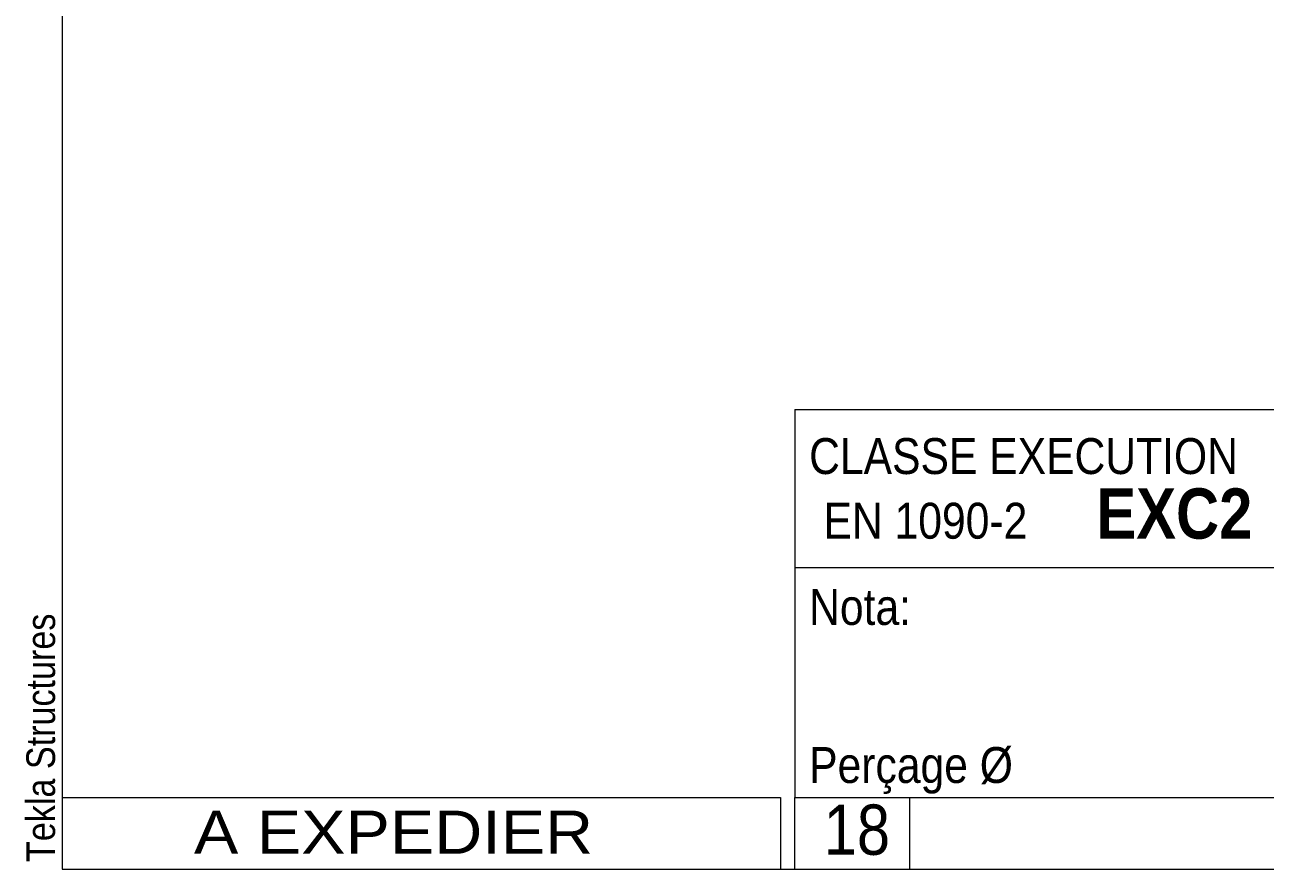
# Model space of a CAD drawing. Header units: millimetres. Extents: x 2 to 287, y 5 to 195.
# Drawn here: x 2.4 to 88.8, y 5 to 63.8 of the extents above; entities that cross this region are included whole.
import ezdxf

# ---------------------------------------------------------------- set-up
doc = ezdxf.new("R2010")
doc.units = ezdxf.units.MM
doc.layers.add('Autre type objet', color=1, linetype='Continuous', lineweight=0)
doc.layers.add('Feuille dessin', color=5, linetype='Continuous', lineweight=0)
doc.styles.add('ARIAL', font='ARIAL.TTF')
doc.styles.add('ARIAL_BOLD', font='ARIALBD.TTF')
doc.styles.add('ARIAL_NARROW', font='ARIAL.TTF')

# ---------------------------------------------------------------- blocks, each defined once
blk = doc.blocks.new('*A23')
at = {"layer": 'Feuille dessin', "linetype": 'Continuous', "lineweight": 0}
for p, q in [((5, 195), (5, 5)), ((5, 5), (282, 5))]:
    blk.add_line(p, q, dxfattribs=at)
at = {"layer": 'Feuille dessin', "style": 'ARIAL', "width": 0.85}
blk.add_text('Tekla Structures', height=2, rotation=90, dxfattribs=at).set_placement((4.5, 5.5))
blk = doc.blocks.new('*A25')
at = {"layer": 'Autre type objet', "linetype": 'Continuous', "lineweight": 0}
for p, q in [((56, 37), (92, 37)), ((56, 37), (56, 10)), ((92, 37), (92, 10)), ((56, 26), (92, 26)), ((56, 10), (92, 10)), ((56, 5), (56, 10)), ((64, 5), (64, 10)), ((56, 5), (64, 5))]:
    blk.add_line(p, q, dxfattribs=at)
at = {"layer": 'Autre type objet', "width": 0.85}
for s, height, style, p in [('CLASSE EXECUTION', 2.5, 'ARIAL', (57, 32.5)), ('EXC2', 3.5, 'ARIAL_BOLD', (77, 28)), ('EN 1090-2', 2.5, 'ARIAL', (58, 28)), ('Nota:', 2.5, 'ARIAL', (57, 22)), ('Perçage Ø', 2.5, 'ARIAL', (57, 11)), ('18', 3.5, 'ARIAL_NARROW', (58.014234, 6))]:
    blk.add_text(s, height=height, dxfattribs=dict(at, style=style)).set_placement(p)
blk = doc.blocks.new('*A27')
at = {"layer": 'Autre type objet', "linetype": 'Continuous', "lineweight": 0}
for p, q in [((5, 10), (55, 10)), ((5, 10), (5, 5)), ((55, 10), (55, 5)), ((5, 5), (55, 5))]:
    blk.add_line(p, q, dxfattribs=at)
at = {"layer": 'Autre type objet', "style": 'ARIAL', "width": 1.105}
blk.add_text('A EXPEDIER', height=3, dxfattribs=at).set_placement((14.169647, 6.073465))

msp = doc.modelspace()

# ---------------------------------------------------------------- block references
at = {"lineweight": 0}
for name in ['*A23', '*A25', '*A27']:
    msp.add_blockref(name, (0, 0), dxfattribs=at)

doc.saveas('drawing.dxf')
